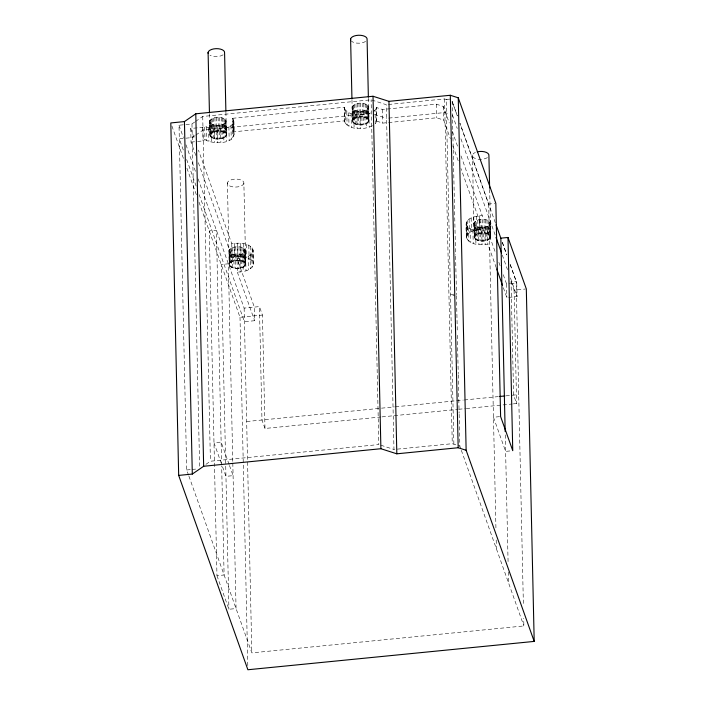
<?xml version="1.0" encoding="UTF-8"?>
<svg xmlns="http://www.w3.org/2000/svg" width="705" height="705" viewBox="0 0 705 705"><rect width="100%" height="100%" fill="white"/><g stroke="black" fill="none" stroke-linecap="round" stroke-linejoin="round"><path stroke-width="0.53" stroke-dasharray="3.52 2.64" d="M232.765 118.281C237.312 130.98 211.139 130.901 204.653 125.931L204.952 139.537C211.438 144.507 237.611 144.596 233.064 131.888L232.765 118.281L344.357 107.231L344.86 122.441C351.257 130.927 365.252 129.755 373.747 125.111M344.86 122.441L344.666 120.846L233.064 131.888M474.104 222.639C474.712 229.222 486.855 228.605 490.248 224.128C489.64 217.554 477.497 218.171 474.104 222.639L474.324 237.805C477.92 242.405 487.983 242.353 490.75 236.968L490.451 223.353M474.324 237.805C475.346 231.399 488.53 231.161 490.75 236.968M209.596 121.41C211.993 115.849 225.397 115.461 225.944 122.124L226.243 135.73C222.595 140.084 212.381 140.674 209.905 135.016L209.596 121.41C212.073 127.067 222.286 126.477 225.944 122.124M209.905 135.016L209.799 120.634M226.243 135.73L226.032 120.573M229.081 250.099C229.689 256.682 241.833 256.065 245.225 251.597C244.617 245.014 232.474 245.631 229.081 250.099L229.301 265.265C232.703 269.945 244.476 269.989 245.622 263.652C242.212 258.964 230.447 258.929 229.301 265.265M352.095 107.301C354.756 101.872 366.212 101.529 368.636 107.239C365.974 112.668 354.518 113.011 352.095 107.301L352.394 120.907C354.826 126.618 366.274 126.274 368.944 120.846C366.512 115.135 355.064 115.479 352.394 120.907M376.003 108.72L375.007 110.165L375.307 123.772L376.303 122.326L376.329 107.477L382.454 109.504L436.369 104.173L443.401 106.499L449.27 122.978M376.303 122.326L376.329 107.477M496.276 267.777L487.878 244.15C480.792 245.111 468.825 245.525 466.446 237.056C467.01 230.791 462.991 220.806 471.151 217.977C474.65 216.417 478.475 215.756 482.282 215.686L482.713 233.011M466.446 237.056L466.543 221.943M199.18 194.633L244.441 321.727L254.637 320.713L254.338 307.107L237.047 258.55C242.925 258.206 251.059 257.325 253.183 250.786C250.804 242.317 238.845 242.731 231.76 243.692L198.422 150.086M236.924 254.831L237.347 272.156C243.225 271.813 251.368 270.931 253.492 264.393L253.183 250.786M210.108 134.241C213.862 129.914 222.701 129.605 226.34 134.179M466.842 235.549C470.164 230.464 476.994 229.574 482.59 229.301L460.947 168.521M373.447 111.505L375.007 110.165M195.796 155.47L191.037 142.093L190.729 128.486L202.714 127.305L204.653 125.931M197.576 141.449L203.022 140.912L204.952 139.537M188.543 475.135L186.71 469.979L179.008 125.226L191.963 123.939L194.65 122.071M195.549 121.454L202.714 116.466L371.112 99.802L386.269 104.701L393.98 449.464L452.266 443.692L456.496 445.058M194.959 135.686L192.271 137.554L179.317 138.832L184.102 152.262M195.849 135.06L203.022 130.081L371.42 113.408M205.939 464.339L210.416 461.229L378.814 444.555L371.112 99.802M344.551 108.834C350.359 116.959 363.075 115.779 371.385 112.685M198.361 162.67L232.06 257.307C239.145 256.347 251.112 255.933 253.492 264.393M466.146 223.45C468.525 231.91 480.484 231.504 487.578 230.544L495.245 252.117M388.429 104.49L444.564 98.938L449.305 100.471M449.896 99.088L446.177 99.458L453.879 444.212M388.737 118.096L444.873 112.544L449.605 114.078M191.037 142.093L196.483 141.555M376.629 121.093L382.753 123.119L436.677 117.779L443.709 120.106L450.31 138.647M495.342 222.78L459.898 123.172L488.697 204.045L494.822 203.445M198.14 178.955L244.133 308.111L259.431 306.596L262.445 315.056L264.983 428.464L380.947 416.981M513.328 403.877L516.615 403.551L513.601 395.091L511.063 281.692L516.166 281.18L523.401 605.11M503.273 274.712L506.56 283.965L509.618 283.657M510.64 283.56L516.765 282.952L517.065 296.558L506.869 297.572L503.211 287.296M454.258 294.152L450.539 294.514L454.892 295.924M199.004 202.141L240.008 317.276L262.445 315.056M511.063 281.692L514.077 290.143L525.296 289.032M246.671 421.519L394.351 406.9M395.443 406.794L463.273 400.079M464.366 399.973L498.285 396.615M505.943 395.849L518.704 394.589M382.048 416.875L457.536 409.402M458.629 409.297L465.194 408.644M466.287 408.539L512.235 403.991M499.581 416.646L493.465 417.254L505.617 451.376L512.755 450.671M186.71 469.979L191.029 469.556M192.112 469.451L196.431 469.019M221.652 465.141L216.4 230.235L209.262 230.94L216.964 575.694L224.102 574.989L221.678 466.243M216.964 575.694L228.922 609.27L236.06 608.556L232.791 462.471M188.914 476.157L251.835 652.874L523.868 625.943L523.7 618.267M374.452 114.386L386.578 118.317M458.232 445.622L459.845 446.15L460.955 449.261M380.841 445.207L393.98 449.464M452.143 101.388L457.316 115.902L452.143 101.388L452.927 136.523M502.312 242.264L506.684 254.558M510.332 264.798L516.166 281.18M502.365 242.485L506.789 254.937M510.112 264.278L516.765 282.952M452.451 114.994L457.245 128.486M460.938 138.859L495.28 235.347M502.295 255.06L507.468 269.583M510.42 277.885L517.065 296.558M452.205 131.218L458.074 147.697M461.008 155.937L482.282 215.686M452.874 145.856L458.382 161.313M461.326 450.292L523.868 625.943M190.729 128.486L194.765 139.801M237.347 272.156L254.637 320.713M179.008 125.226L183.423 137.625M185.979 144.781L195.567 171.72M186.675 159.497L196.607 187.398M171.905 126.028L184.357 160.996M186.922 168.195L196.439 194.941M264.983 428.464L261.969 420.004L259.431 306.596M229.107 464.454L221.132 442.079L213.994 442.784L221.238 463.132M229.469 465.476L233.091 475.646L225.952 476.351L221.599 464.146M498.893 262.383L500.717 267.521M514.077 290.143L516.615 403.551M506.56 283.965L506.869 297.572M505.247 434.888L508.111 563.198M508.305 571.966L508.552 582.929M489.667 189.372L490.733 237.268A8.275 3.983 -1.3 0 1 477.708 240.37A8.275 3.983 -1.3 0 1 479.039 233.478A8.275 3.983 -1.3 0 1 490.733 237.268M490.248 224.128L490.548 237.744M489.904 221.837L490.213 235.444M489.728 224.877L490.037 238.493M488.697 204.045L495.959 529.076M496.205 540.039L496.399 548.807M488.926 225.574L489.235 239.18M488.186 220.55L488.495 234.157M487.86 226.182L488.168 239.788M487.578 230.544L487.878 244.15M486.961 220.057L487.27 233.663M486.582 226.684L486.882 240.29M485.551 219.696L485.86 233.302M485.128 227.054L485.437 240.661M484.864 230.94L485.172 244.547M484.018 219.475L484.317 233.082M483.568 227.283L483.868 240.899M481.947 227.371L482.246 240.978M481.726 231.099L482.035 244.714M480.784 219.484L481.092 233.099M480.334 227.301L480.643 240.907M479.488 215.827L479.788 229.442M479.224 219.722L479.523 233.329M478.801 227.081L479.1 240.687M478.607 230.967L478.915 244.573M477.77 220.092L478.078 233.699M477.391 226.719L477.69 240.326M476.457 216.285L476.791 234.201M476.166 226.226L476.465 239.832M475.426 221.203L475.937 244.15M475.17 225.626L475.47 239.233M474.624 221.89L474.923 235.496M474.447 224.939L474.747 238.546M472.429 155.171L474.209 237.03M473.637 217.008L473.945 230.614M472.896 229.839L473.205 243.445M471.151 217.977L471.46 231.584M470.526 228.887L470.825 242.494M469.098 219.149L469.398 232.756M468.596 227.724L468.904 241.33M467.538 220.489L467.838 234.095M467.195 226.393L467.494 240.008M466.366 224.948L466.666 238.563M452.954 137.625L455.58 255.104M455.606 256.197L456.461 294.628M456.488 295.73L457.272 330.865M457.369 335.254L458.232 373.685M458.25 374.778L459.114 413.209M459.14 414.302L459.845 446.15M444.564 98.938L452.266 443.692M443.401 106.499L443.709 120.106M436.369 104.173L436.677 117.779M382.454 109.504L382.753 123.119M368.9 113.655L369.208 127.261M368.398 98.242L368.909 121.11A8.275 3.983 -1.3 0 1 355.884 124.203L355.576 110.597M368.521 106.464L368.741 121.621M368.098 105.715L368.398 119.33M367.922 108.764L368.221 122.37M367.375 105.027L367.675 118.643M367.12 109.46L367.42 123.067M366.38 104.428L366.679 118.043M366.054 110.068L366.388 127.984M365.155 103.943L365.454 117.55M364.767 110.562L365.075 124.177M363.745 103.582L364.044 117.189M363.322 110.941L363.621 124.547M362.203 103.362L362.511 116.968M361.753 111.17L362.062 124.776M360.599 103.291L360.898 116.898M360.132 111.249L360.44 124.864M359.92 114.985L360.22 128.592M358.977 103.371L359.277 116.977M358.528 111.178L358.827 124.794M357.409 103.6L357.717 117.215M356.986 110.958L357.294 124.574M356.8 114.853L357.109 128.46M355.963 103.979L356.263 117.585M354.677 104.472L354.985 118.087M354.351 110.112L354.659 123.719M353.61 105.08L354.121 128.028M353.355 109.513L353.663 123.119M352.808 105.776L353.117 119.383M352.632 108.826L352.941 122.432M352.297 106.525L352.597 120.132M351.962 99.969L352.509 121.683M351.09 113.716L351.39 127.332M348.711 112.774L349.019 126.38M346.789 111.61L347.089 125.217M345.388 110.28L345.688 123.886M344.357 107.231L344.639 120.943M252.963 249.279L253.271 262.894M252.134 247.843L252.443 261.449M251.791 253.747L252.099 267.354M250.733 246.512L251.033 260.119M250.24 255.087L250.539 268.693M248.803 245.349L249.112 258.955M248.178 256.259L248.477 269.874M246.433 244.397L246.732 258.012M245.428 250.813L245.992 270.835M243.877 183.318A8.275 3.983 -1.3 0 1 230.852 186.42A8.275 3.983 -1.3 0 1 232.183 179.528A8.275 3.983 -1.3 0 1 243.877 183.318L245.701 264.683A8.275 3.983 -1.3 0 1 232.668 267.785L232.368 254.179M245.225 251.597L245.525 265.203M244.891 249.297L245.19 262.903M244.714 252.346L245.014 265.952M244.159 248.609L244.468 262.216M243.701 243.701L244.212 266.64M243.163 248.01L243.472 261.617M244.133 308.111L251.835 652.874M242.846 253.641L243.181 271.566M241.938 247.517L242.247 261.132M241.559 254.144L241.868 267.75M240.722 243.269L241.022 256.876M240.537 247.155L240.837 260.762M240.105 254.514L240.414 268.12M239.841 258.4L240.149 272.015M238.995 246.935L239.295 260.542M240.008 317.276L247.807 666.454M238.546 254.752L238.845 268.358M237.603 243.137L237.902 256.743M237.382 246.865L237.691 260.471M233.901 121.313L234.21 134.928M233.681 119.815L233.989 133.421M233.505 122.82L233.813 136.435M232.853 118.369L233.161 131.976M235.77 246.953L236.069 260.559M232.509 124.274L232.817 137.88M235.311 254.761L235.62 268.367M234.465 243.295L234.765 256.902M234.201 247.182L234.501 260.788M230.958 125.613L231.258 139.22M233.778 254.54L234.078 268.147M232.747 247.552L233.055 261.167M231.76 243.692L232.06 257.307M228.896 126.785L229.195 140.401M231.469 248.054L231.769 261.661M231.143 253.685L231.443 267.292M230.403 248.662L230.702 262.269M230.147 253.086L230.447 266.693M229.601 249.35L229.9 262.965M229.425 252.399L229.724 266.014M226.411 127.755L226.71 141.37M225.9 112.157L226.42 135.219A8.275 3.983 -1.3 0 1 213.386 138.312L213.086 124.706M227.398 182.859L229.187 264.49M225.609 119.824L225.908 133.43M225.433 122.873L225.732 136.479M232.773 461.378L228.358 263.802L221.22 264.507L228.922 609.27M224.877 119.136L225.186 132.751M224.622 123.56L224.93 137.175M223.89 118.537L224.19 132.143M223.564 124.168L223.899 142.093M222.657 118.052L222.965 131.659M222.278 124.67L222.586 138.277M221.255 117.682L221.555 131.297M220.824 125.041L221.132 138.656M220.559 128.936L220.868 142.542M219.713 117.462L220.013 131.077M219.264 125.278L219.563 138.885M218.101 117.391L218.409 131.007M217.642 125.358L217.951 138.964M217.431 129.094L217.73 142.701M216.488 117.479L216.787 131.086M216.03 125.287L216.338 138.894M214.919 117.709L215.219 131.315M214.496 125.067L214.796 138.674M214.311 128.953L214.611 142.569M213.465 118.087L213.774 131.694M212.187 118.581L212.487 132.196M211.861 124.212L212.161 137.828M211.121 119.189L211.632 142.137M210.865 123.613L211.165 137.228M210.319 119.885L210.619 133.492M210.143 122.934L210.442 136.541M209.473 113.893L210.019 135.792M208.592 127.825L208.9 141.432M206.221 126.874L206.53 140.489M202.714 116.466L210.416 461.229M202.714 127.305L203.022 140.912M191.963 123.939L199.665 468.702M232.668 267.785A8.275 3.983 -1.3 0 1 234.007 260.903A8.275 3.983 -1.3 0 1 245.701 264.683M355.884 124.203A8.275 3.983 -1.3 0 1 357.215 117.321A8.275 3.983 -1.3 0 1 368.909 121.11M213.386 138.312A8.275 3.983 -1.3 0 1 214.725 131.43A8.275 3.983 -1.3 0 1 226.42 135.219M223.088 54.823A8.275 3.983 -1.3 0 1 209.967 55.29M365.595 41.41A8.275 3.983 -1.3 0 1 351.319 41.013M487.419 157.585A8.275 3.983 -1.3 0 1 475.047 158.413A8.275 3.983 -1.3 0 1 475.39 152.43"/><path stroke-width="1.06" d="M507.988 237.462L526.318 288.935L534.196 641.409L247.887 669.75L178.682 475.408L170.804 122.943L184.437 121.586L195.778 113.805L373.024 96.259L388.949 101.344L450.301 95.272L458.259 97.81L495.844 203.34L500.603 416.549L512.755 450.671L507.988 237.462L500.85 238.167L505.168 431.592M178.682 475.408L192.315 474.06L203.657 466.269L380.894 448.724L396.827 453.817L458.179 447.737L466.137 450.283L534.196 641.409M499.378 396.501L504.851 395.963M496.082 224.851L500.885 238.343M496.02 237.426L501.555 252.989M496.646 268.808L502.48 285.243M489.64 188.288L488.909 155.629A8.275 3.983 -1.3 0 0 477.214 151.839M458.259 97.81L466.137 450.283M450.301 95.272L458.179 447.737M388.949 101.344L396.827 453.817M373.024 96.259L380.894 448.724M368.371 97.158L367.085 39.454A8.275 3.983 -1.3 0 0 358.537 35.25A8.275 3.983 -1.3 0 0 350.685 40.035M350.605 38.995L351.945 98.876M225.882 111.055L224.578 52.866A8.275 3.983 -1.3 0 0 216.021 48.663A8.275 3.983 -1.3 0 0 208.178 53.448M208.098 52.408L209.447 112.8M195.778 113.805L203.657 466.269M184.437 121.586L192.315 474.06"/></g></svg>
